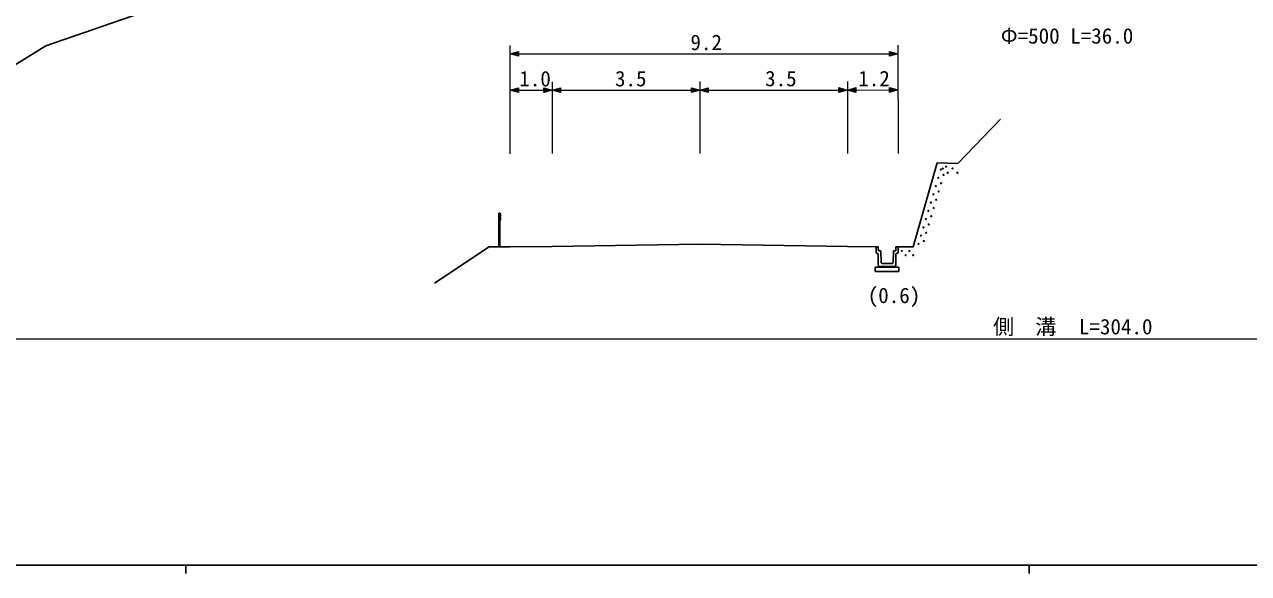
# Model space of a CAD drawing. Units: millimetres on the paper, enlarged 1000 times, with parts at other scales. Extents: x 40000 to 680000, y 20000 to 380000.
# Drawn here: x 148876 to 294022, y 204000 to 269125 of the extents above; entities that cross this region are included whole.
import ezdxf
from ezdxf.enums import TextEntityAlignment as Align

# ---------------------------------------------------------------- set-up
doc = ezdxf.new("R2010")
doc.units = ezdxf.units.MM
doc.header["$LTSCALE"] = 1000
for name, color, linetype, lineweight in [('S-BGD', 7, 'Continuous', 25), ('S-STR-HTXT', 7, 'Continuous', 13), ('S-TTL-BAND', 7, 'Continuous', 25)]:
    doc.layers.add(name, color=color, linetype=linetype, lineweight=lineweight)
doc.styles.add('ＭＳ ゴシック', font='')
doc.styles.get('ＭＳ ゴシック').set_extended_font_data('MS Gothic')

msp = doc.modelspace()

# ---------------------------------------------------------------- linework, layer by layer
at = {"layer": 'S-BGD'}
for p, q in [((151391, 266577), (164912, 271240)), ((136880, 257676), (151391, 266577)), ((259538, 252654), (264615, 257893)), ((254264, 242755), (257120, 252695)), ((257120, 252695), (259538, 252654)), ((205125, 242731), (205125, 246731)), ((205125, 246731), (205225, 246731)), ((205225, 246731), (205225, 242731)), ((205225, 246731), (205333, 246641)), ((205333, 246371), (205225, 246281)), ((205225, 246281), (205333, 246191)), ((205333, 245921), (205225, 245831)), ((205333, 246641), (205333, 246371)), ((205333, 246191), (205333, 245921)), ((203964, 242731), (197500, 238421)), ((206464, 242731), (203964, 242731)), ((211464, 242806), (206464, 242731)), ((228964, 243069), (211464, 242806)), ((246464, 242806), (228964, 243069)), ((249864, 242755), (246464, 242806)), ((249864, 242755), (250114, 242755)), ((249864, 242055), (249864, 242755)), ((250114, 242755), (250139, 242280)), ((252189, 242280), (252214, 242755)), ((252214, 242755), (252464, 242755)), ((252464, 242755), (254264, 242755)), ((252464, 242755), (252464, 242055)), ((249864, 242055), (250114, 241911)), ((250114, 240580), (250114, 241911)), ((250139, 242280), (250414, 242280)), ((250414, 242280), (250461, 240880)), ((251868, 240880), (251914, 242280)), ((251914, 242280), (252189, 242280)), ((252464, 242055), (252214, 241911)), ((252214, 240580), (252214, 241911)), ((250264, 240330), (249764, 240330)), ((249764, 240330), (249764, 239830)), ((252564, 239830), (249764, 239830)), ((250114, 240580), (250264, 240430)), ((250264, 240430), (252064, 240430)), ((250264, 240430), (250264, 240330)), ((250264, 240330), (252064, 240330)), ((250564, 240780), (251764, 240780)), ((252064, 240430), (252214, 240580)), ((252064, 240330), (252064, 240430)), ((252564, 240330), (252064, 240330)), ((252564, 239830), (252564, 240330))]:
    msp.add_line(p, q, dxfattribs=at)
for centre in [(257533, 251909), (257776, 252042), (257865, 251276), (258158, 252255), (258352, 251542), (258928, 252042), (259503, 251542), (256945, 249951), (257239, 250930), (257571, 250297), (256652, 248973), (256984, 248340), (257277, 249318), (256065, 247015), (256358, 247994), (256690, 247361), (255771, 246037), (256103, 245404), (256397, 246382), (255184, 244079), (255477, 245058), (255809, 244425), (254890, 243101), (255516, 243446), (252914, 242255), (253364, 241755), (253814, 242255), (254264, 241755)]:
    msp.add_circle(centre, 50, dxfattribs=at)
for centre, start, end in [((250561, 240880), 180, 271.90915), ((251768, 240880), 268.09085, 0)]:
    msp.add_arc(centre, 100, start, end, dxfattribs=at)
at = {"layer": 'S-STR-HTXT'}
for p, q in [((206459, 253786), (206452, 266628)), ((206452, 265628), (207452, 265908)), ((206452, 265628), (252452, 265652)), ((207453, 265348), (206452, 265628)), ((206732, 265628), (207412, 265828)), ((207413, 265428), (206732, 265628)), ((206892, 265628), (207372, 265748)), ((207372, 265508), (206892, 265628)), ((207132, 265628), (207332, 265668)), ((207332, 265588), (207132, 265628)), ((207332, 265668), (207332, 265588)), ((207372, 265748), (207372, 265508)), ((207412, 265828), (207413, 265428)), ((207452, 265908), (207453, 265348)), ((251453, 265371), (251452, 265931)), ((251452, 265931), (252452, 265652)), ((252452, 265652), (251453, 265371)), ((251493, 265451), (251492, 265851)), ((251492, 265851), (252172, 265651)), ((252172, 265651), (251493, 265451)), ((251532, 265531), (251532, 265771)), ((251532, 265771), (252012, 265651)), ((252012, 265651), (251532, 265531)), ((251572, 265611), (251572, 265691)), ((251572, 265691), (251772, 265651)), ((251772, 265651), (251572, 265611)), ((252452, 266652), (252459, 253810)), ((206455, 261330), (207455, 261610)), ((206455, 261330), (211455, 261332)), ((207455, 261050), (206455, 261330)), ((206735, 261330), (207415, 261530)), ((207415, 261130), (206735, 261330)), ((206895, 261330), (207375, 261450)), ((207375, 261210), (206895, 261330)), ((207135, 261330), (207335, 261370)), ((207335, 261290), (207135, 261330)), ((207335, 261370), (207335, 261290)), ((207375, 261450), (207375, 261210)), ((207415, 261530), (207415, 261130)), ((207455, 261610), (207455, 261050)), ((210455, 261052), (210455, 261612)), ((210455, 261612), (211455, 261332)), ((211455, 261332), (210455, 261052)), ((210495, 261132), (210495, 261532)), ((210495, 261532), (211175, 261332)), ((211175, 261332), (210495, 261132)), ((210535, 261212), (210535, 261452)), ((210535, 261452), (211015, 261332)), ((211015, 261332), (210535, 261212)), ((210575, 261292), (210575, 261372)), ((210575, 261372), (210775, 261332)), ((210775, 261332), (210575, 261292)), ((211454, 262332), (211459, 253805)), ((211455, 261332), (212455, 261613)), ((211455, 261332), (228955, 261342)), ((212455, 261053), (211455, 261332)), ((211735, 261333), (212415, 261533)), ((212415, 261133), (211735, 261333)), ((211895, 261333), (212375, 261453)), ((212375, 261213), (211895, 261333)), ((212135, 261333), (212335, 261373)), ((212335, 261293), (212135, 261333)), ((212335, 261373), (212335, 261293)), ((212375, 261453), (212375, 261213)), ((212415, 261533), (212415, 261133)), ((212455, 261613), (212455, 261053)), ((227955, 261061), (227955, 261621)), ((227955, 261621), (228955, 261342)), ((228955, 261342), (227955, 261061)), ((227995, 261141), (227995, 261541)), ((227995, 261541), (228675, 261341)), ((228675, 261341), (227995, 261141)), ((228035, 261221), (228035, 261461)), ((228035, 261461), (228515, 261341)), ((228515, 261341), (228035, 261221)), ((228075, 261301), (228075, 261381)), ((228075, 261381), (228275, 261341)), ((228275, 261341), (228075, 261301)), ((228954, 262342), (228959, 253814)), ((228955, 261342), (229955, 261622)), ((228955, 261342), (246455, 261351)), ((229955, 261062), (228955, 261342)), ((229235, 261342), (229915, 261542)), ((229915, 261142), (229235, 261342)), ((229395, 261342), (229875, 261462)), ((229875, 261222), (229395, 261342)), ((229635, 261342), (229835, 261382)), ((229835, 261302), (229635, 261342)), ((229835, 261382), (229835, 261302)), ((229875, 261462), (229875, 261222)), ((229915, 261542), (229915, 261142)), ((229955, 261622), (229955, 261062)), ((245455, 261070), (245455, 261630)), ((245455, 261630), (246455, 261351)), ((246455, 261351), (245455, 261070)), ((245495, 261150), (245495, 261550)), ((245495, 261550), (246175, 261351)), ((246175, 261351), (245495, 261150)), ((245535, 261230), (245535, 261470)), ((245535, 261470), (246015, 261350)), ((246015, 261350), (245535, 261230)), ((245575, 261310), (245575, 261390)), ((245575, 261390), (245775, 261350)), ((245775, 261350), (245575, 261310)), ((246454, 262351), (246459, 253823)), ((246455, 261351), (247455, 261631)), ((246455, 261351), (252455, 261354)), ((247455, 261071), (246455, 261351)), ((246735, 261351), (247415, 261551)), ((247415, 261151), (246735, 261351)), ((246895, 261351), (247375, 261471)), ((247375, 261231), (246895, 261351)), ((247135, 261351), (247335, 261391)), ((247335, 261311), (247135, 261351)), ((247335, 261391), (247335, 261311)), ((247375, 261471), (247375, 261231)), ((247415, 261551), (247415, 261151)), ((247455, 261631), (247455, 261071)), ((251455, 261073), (251455, 261633)), ((251455, 261633), (252455, 261354)), ((252455, 261354), (251455, 261073)), ((251495, 261153), (251495, 261553)), ((251495, 261553), (252175, 261354)), ((252175, 261354), (251495, 261153)), ((251535, 261233), (251535, 261473)), ((251535, 261473), (252015, 261354)), ((252015, 261354), (251535, 261233)), ((251575, 261313), (251575, 261393)), ((251575, 261393), (251775, 261353)), ((251775, 261353), (251575, 261313)), ((85772, 231821), (370342, 231821))]:
    msp.add_line(p, q, dxfattribs=at)
at = {"layer": 'S-TTL-BAND'}
for p, q in [((40000, 205000), (579000, 205000)), ((168000, 205000), (168000, 204000)), ((268000, 205000), (268000, 204000))]:
    msp.add_line(p, q, dxfattribs=at)

# ---------------------------------------------------------------- texts
at = {"layer": 'S-STR-HTXT', "style": 'ＭＳ ゴシック'}
for s, p in [('Φ=500 L=36.0', (264640, 266303)), ('9.2', (227846, 265538)), ('1.0', (207548, 261230)), ('3.5', (218898, 261235)), ('3.5', (236698, 261245)), ('1.2', (247748, 261251)), ('(0.6)', (248864, 235527)), ('側\u3000溝', (263731, 231818)), ('L=304.0', (273908, 231818))]:
    msp.add_text(s, height=1833, dxfattribs=at).set_placement(p, align=Align.BOTTOM_LEFT)

doc.saveas('drawing.dxf')
